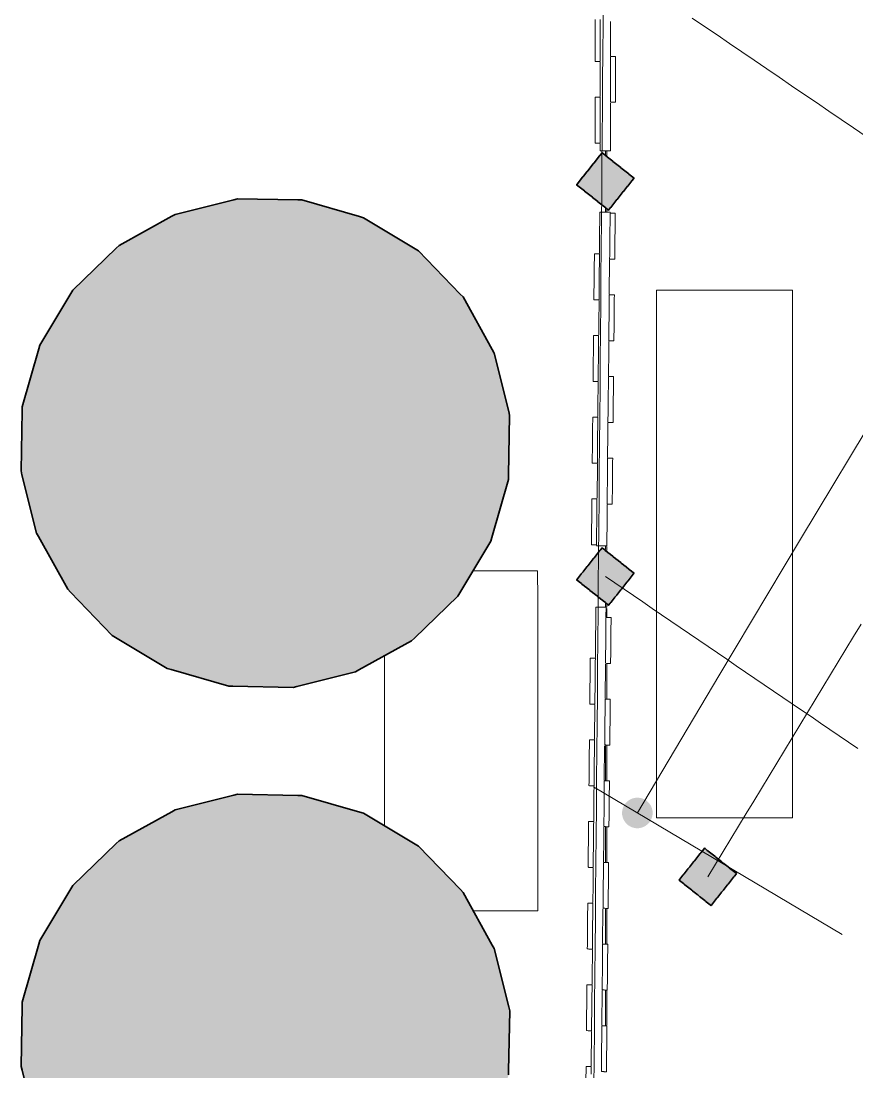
# Model space of a CAD drawing. Header units: millimetres. Extents: x -31757 to 121236, y -27283 to 63658.
# Drawn here: x 23527 to 25983, y 7806 to 10895 of the extents above; entities that cross this region are included whole.
import ezdxf

# ---------------------------------------------------------------- set-up
doc = ezdxf.new("R2010")
doc.units = ezdxf.units.MM
for name, color, linetype, lineweight in [('01_切断（構造・壁）', 7, 'Continuous', 35), ('10_見えがかり', 7, 'Continuous', 13), ('11_見えがかり（家具）', 8, 'Continuous', 9), ('30_敷地・外構', 8, 'Continuous', 9), ('50_寸法', 3, 'Continuous', 9)]:
    doc.layers.add(name, color=color, linetype=linetype, lineweight=lineweight)

msp = doc.modelspace()

# ---------------------------------------------------------------- hatches: boundary and pattern name
at = {"layer": '01_切断（構造・壁）'}
for points in [[(25167, 10407.6), (25166.6, 10407.9), (25159.2, 10413.8), (25159.5, 10414.3), (25165.4, 10421.7), (25165.7, 10422.1), (25171.6, 10429.5), (25171.9, 10429.9), (25177.8, 10437.3), (25178.2, 10437.7), (25184.1, 10445.1), (25184.4, 10445.6), (25190.3, 10453), (25190.6, 10453.4), (25196.5, 10460.8), (25196.8, 10461.2), (25202.7, 10468.6), (25203.1, 10469), (25209, 10476.5), (25209.3, 10476.9), (25215.2, 10484.3), (25215.5, 10484.7), (25221.4, 10492.1), (25221.7, 10492.5), (25227.6, 10499.9), (25228, 10500.3), (25233.9, 10507.8), (25234.3, 10507.4), (25241.7, 10501.5), (25242.1, 10501.2), (25249.5, 10495.3), (25249.9, 10495), (25257.3, 10489.1), (25257.7, 10488.8), (25265.2, 10482.9), (25265.6, 10482.5), (25273, 10476.6), (25273.4, 10476.3), (25280.8, 10470.4), (25281.2, 10470.1), (25288.6, 10464.2), (25289, 10463.9), (25296.5, 10458), (25296.9, 10457.6), (25304.3, 10451.7), (25304.7, 10451.4), (25312.1, 10445.5), (25312.5, 10445.2), (25319.9, 10439.3), (25320.4, 10439), (25327.8, 10433.1), (25327.4, 10432.6), (25321.5, 10425.2), (25321.2, 10424.8), (25315.3, 10417.4), (25315, 10417), (25309.1, 10409.6), (25308.8, 10409.2), (25302.9, 10401.8), (25302.5, 10401.3), (25296.6, 10393.9), (25296.3, 10393.5), (25290.4, 10386.1), (25290.1, 10385.7), (25284.2, 10378.3), (25283.9, 10377.9), (25278, 10370.4), (25277.6, 10370), (25271.7, 10362.6), (25271.4, 10362.2), (25265.5, 10354.8), (25265.2, 10354.4), (25259.3, 10347), (25259, 10346.6), (25253.1, 10339.1), (25252.7, 10339.5), (25245.2, 10345.4), (25244.8, 10345.7), (25237.4, 10351.6), (25237, 10351.9), (25229.6, 10357.8), (25229.2, 10358.1), (25221.8, 10364), (25221.3, 10364.4), (25213.9, 10370.3), (25213.5, 10370.6), (25206.1, 10376.5), (25205.7, 10376.8), (25198.3, 10382.7), (25197.9, 10383), (25190.5, 10388.9), (25190, 10389.3), (25182.6, 10395.2), (25182.2, 10395.5), (25174.8, 10401.4), (25174.4, 10401.7)], [(24907.2, 9366.4), (24815.9, 9214.6), (24810, 9204.8), (24682.6, 9081.7), (24674.4, 9073.8), (24519.4, 8987.9), (24509.4, 8982.3), (24337.5, 8939.5), (24326.4, 8936.7), (24149.3, 8939.8), (24137.8, 8940), (23967.6, 8988.8), (23956.6, 8992), (23804.7, 9083.2), (23794.9, 9089.1), (23671.8, 9216.5), (23663.9, 9224.8), (23578, 9379.7), (23572.4, 9389.7), (23529.6, 9561.6), (23526.8, 9572.7), (23529.9, 9749.8), (23530.1, 9761.3), (23578.9, 9931.6), (23582.1, 9942.6), (23673.3, 10094.4), (23679.2, 10104.3), (23806.7, 10227.3), (23814.9, 10235.3), (23969.8, 10321.1), (23979.8, 10326.7), (24151.7, 10369.6), (24162.8, 10372.3), (24340, 10369.2), (24351.4, 10369), (24521.7, 10320.2), (24532.7, 10317), (24684.5, 10225.8), (24694.4, 10219.9), (24817.4, 10092.5), (24825.4, 10084.2), (24911.2, 9929.3), (24916.8, 9919.3), (24959.7, 9747.4), (24962.4, 9736.3), (24959.3, 9559.2), (24959.1, 9547.7), (24910.3, 9377.5)], [(25167, 9246.6), (25165.5, 9247.8), (25159.2, 9252.8), (25160.5, 9254.4), (25165.4, 9260.7), (25166.7, 9262.2), (25171.7, 9268.5), (25172.9, 9270), (25177.9, 9276.3), (25179.1, 9277.9), (25184.1, 9284.1), (25185.4, 9285.7), (25190.3, 9292), (25191.6, 9293.5), (25196.6, 9299.8), (25197.8, 9301.3), (25202.8, 9307.6), (25204, 9309.2), (25209, 9315.4), (25210.3, 9317), (25215.2, 9323.3), (25216.5, 9324.8), (25221.5, 9331.1), (25222.7, 9332.7), (25227.7, 9338.9), (25228.9, 9340.5), (25233.9, 9346.7), (25235.5, 9345.5), (25241.7, 9340.5), (25243.3, 9339.3), (25249.6, 9334.3), (25251.1, 9333), (25257.4, 9328.1), (25259, 9326.8), (25265.2, 9321.8), (25266.8, 9320.6), (25273, 9315.6), (25274.6, 9314.4), (25280.9, 9309.4), (25282.4, 9308.1), (25288.7, 9303.2), (25290.3, 9301.9), (25296.5, 9296.9), (25298.1, 9295.7), (25304.4, 9290.7), (25305.9, 9289.5), (25312.2, 9284.5), (25313.7, 9283.2), (25320, 9278.3), (25321.6, 9277), (25327.8, 9272), (25326.6, 9270.5), (25321.6, 9264.2), (25320.4, 9262.6), (25315.4, 9256.4), (25314.1, 9254.8), (25309.2, 9248.6), (25307.9, 9247), (25302.9, 9240.7), (25301.7, 9239.2), (25296.7, 9232.9), (25295.5, 9231.3), (25290.5, 9225.1), (25289.2, 9223.5), (25284.3, 9217.3), (25283, 9215.7), (25278, 9209.4), (25276.8, 9207.9), (25271.8, 9201.6), (25270.6, 9200), (25265.6, 9193.8), (25264.3, 9192.2), (25259.4, 9185.9), (25258.1, 9184.4), (25253.1, 9178.1), (25251.6, 9179.4), (25245.3, 9184.3), (25243.7, 9185.6), (25237.5, 9190.6), (25235.9, 9191.8), (25229.7, 9196.8), (25228.1, 9198), (25221.8, 9203), (25220.3, 9204.3), (25214, 9209.2), (25212.4, 9210.5), (25206.2, 9215.5), (25204.6, 9216.7), (25198.3, 9221.7), (25196.8, 9222.9), (25190.5, 9227.9), (25189, 9229.2), (25182.7, 9234.1), (25181.1, 9235.4), (25174.9, 9240.4), (25173.3, 9241.6)], [(24907.3, 7616.4), (24816, 7464.6), (24810.1, 7454.8), (24682.7, 7331.7), (24674.5, 7323.8), (24519.5, 7237.9), (24509.5, 7232.3), (24337.6, 7189.5), (24326.5, 7186.7), (24149.4, 7189.8), (24137.9, 7190), (23967.7, 7238.8), (23956.6, 7242), (23804.8, 7333.2), (23795, 7339.1), (23671.9, 7466.5), (23664, 7474.8), (23578.1, 7629.7), (23572.5, 7639.7), (23529.7, 7811.6), (23526.9, 7822.7), (23530, 7999.8), (23530.2, 8011.3), (23579, 8181.6), (23582.2, 8192.6), (23673.4, 8344.4), (23679.3, 8354.3), (23806.8, 8477.3), (23815, 8485.3), (23969.9, 8571.1), (23979.9, 8576.7), (24151.8, 8619.6), (24162.9, 8622.3), (24340, 8619.2), (24351.5, 8619), (24521.8, 8570.2), (24532.8, 8567), (24684.6, 8475.8), (24694.5, 8469.9), (24817.5, 8342.5), (24825.5, 8334.2), (24911.3, 8179.3), (24916.9, 8169.3), (24959.8, 7997.4), (24962.5, 7986.3), (24959.4, 7809.2), (24959.2, 7797.7), (24910.4, 7627.5)], [(25468, 8363.8), (25466.4, 8365.1), (25460.1, 8370.1), (25461.4, 8371.6), (25466.4, 8377.9), (25467.6, 8379.5), (25472.6, 8385.7), (25473.8, 8387.3), (25478.8, 8393.5), (25480.1, 8395.1), (25485, 8401.4), (25486.3, 8402.9), (25491.3, 8409.2), (25492.5, 8410.8), (25497.5, 8417), (25498.7, 8418.6), (25503.7, 8424.8), (25505, 8426.4), (25509.9, 8432.7), (25511.2, 8434.2), (25516.2, 8440.5), (25517.4, 8442.1), (25522.4, 8448.3), (25523.6, 8449.9), (25528.6, 8456.1), (25529.9, 8457.7), (25534.8, 8464), (25536.4, 8462.7), (25542.7, 8457.7), (25544.2, 8456.5), (25550.5, 8451.5), (25552.1, 8450.3), (25558.3, 8445.3), (25559.9, 8444.1), (25566.1, 8439.1), (25567.7, 8437.8), (25574, 8432.8), (25575.5, 8431.6), (25581.8, 8426.6), (25583.4, 8425.4), (25589.6, 8420.4), (25591.2, 8419.2), (25597.5, 8414.2), (25599, 8412.9), (25605.3, 8407.9), (25606.8, 8406.7), (25613.1, 8401.7), (25614.7, 8400.5), (25620.9, 8395.5), (25622.5, 8394.3), (25628.8, 8389.3), (25627.5, 8387.7), (25622.5, 8381.4), (25621.3, 8379.9), (25616.3, 8373.6), (25615.1, 8372.1), (25610.1, 8365.8), (25608.8, 8364.2), (25603.9, 8358), (25602.6, 8356.4), (25597.6, 8350.1), (25596.4, 8348.6), (25591.4, 8342.3), (25590.2, 8340.7), (25585.2, 8334.5), (25583.9, 8332.9), (25579, 8326.7), (25577.7, 8325.1), (25572.7, 8318.8), (25571.5, 8317.3), (25566.5, 8311), (25565.3, 8309.4), (25560.3, 8303.2), (25559, 8301.6), (25554.1, 8295.4), (25552.5, 8296.6), (25546.2, 8301.6), (25544.7, 8302.8), (25538.4, 8307.8), (25536.8, 8309.1), (25530.6, 8314), (25529, 8315.3), (25522.7, 8320.3), (25521.2, 8321.5), (25514.9, 8326.5), (25513.4, 8327.7), (25507.1, 8332.7), (25505.5, 8334), (25499.3, 8338.9), (25497.7, 8340.2), (25491.4, 8345.2), (25489.9, 8346.4), (25483.6, 8351.4), (25482.1, 8352.6), (25475.8, 8357.6), (25474.2, 8358.9)]]:
    msp.add_hatch(color=7, dxfattribs=at).paths.add_polyline_path(points)
at = {"layer": '50_寸法'}
msp.add_hatch(color=7, dxfattribs=at).paths.add_polyline_path([(25372.8, 8539.5), (25366.6, 8533.2), (25359.4, 8528.2), (25351.3, 8524.7), (25342.6, 8522.8), (25333.8, 8522.7), (25325.1, 8524.3), (25316.9, 8527.5), (25309.5, 8532.3), (25303.2, 8538.5), (25298.2, 8545.7), (25294.7, 8553.8), (25292.8, 8562.4), (25292.7, 8571.3), (25294.3, 8579.9), (25297.5, 8588.1), (25302.3, 8595.5), (25308.5, 8601.9), (25315.7, 8606.9), (25323.8, 8610.4), (25332.4, 8612.2), (25341.3, 8612.4), (25349.9, 8610.8), (25358.1, 8607.5), (25365.6, 8602.8), (25371.9, 8596.6), (25376.9, 8589.4), (25380.4, 8581.3), (25382.3, 8572.6), (25382.4, 8563.8), (25380.8, 8555.1), (25377.5, 8546.9)])

# ---------------------------------------------------------------- linework, layer by layer
at = {"layer": '01_切断（構造・壁）'}
for points in [[(25167, 10407.6), (25166.6, 10407.9), (25159.2, 10413.8), (25159.5, 10414.3), (25165.4, 10421.7), (25165.7, 10422.1), (25171.6, 10429.5), (25171.9, 10429.9), (25177.8, 10437.3), (25178.2, 10437.7), (25184.1, 10445.1), (25184.4, 10445.6), (25190.3, 10453), (25190.6, 10453.4), (25196.5, 10460.8), (25196.8, 10461.2), (25202.7, 10468.6), (25203.1, 10469), (25209, 10476.5), (25209.3, 10476.9), (25215.2, 10484.3), (25215.5, 10484.7), (25221.4, 10492.1), (25221.7, 10492.5), (25227.6, 10499.9), (25228, 10500.3), (25233.9, 10507.8), (25234.3, 10507.4), (25241.7, 10501.5), (25242.1, 10501.2), (25249.5, 10495.3), (25249.9, 10495), (25257.3, 10489.1), (25257.7, 10488.8), (25265.2, 10482.9), (25265.6, 10482.5), (25273, 10476.6), (25273.4, 10476.3), (25280.8, 10470.4), (25281.2, 10470.1), (25288.6, 10464.2), (25289, 10463.9), (25296.5, 10458), (25296.9, 10457.6), (25304.3, 10451.7), (25304.7, 10451.4), (25312.1, 10445.5), (25312.5, 10445.2), (25319.9, 10439.3), (25320.4, 10439), (25327.8, 10433.1), (25327.4, 10432.6), (25321.5, 10425.2), (25321.2, 10424.8), (25315.3, 10417.4), (25315, 10417), (25309.1, 10409.6), (25308.8, 10409.2), (25302.9, 10401.8), (25302.5, 10401.3), (25296.6, 10393.9), (25296.3, 10393.5), (25290.4, 10386.1), (25290.1, 10385.7), (25284.2, 10378.3), (25283.9, 10377.9), (25278, 10370.4), (25277.6, 10370), (25271.7, 10362.6), (25271.4, 10362.2), (25265.5, 10354.8), (25265.2, 10354.4), (25259.3, 10347), (25259, 10346.6), (25253.1, 10339.1), (25252.7, 10339.5), (25245.2, 10345.4), (25244.8, 10345.7), (25237.4, 10351.6), (25237, 10351.9), (25229.6, 10357.8), (25229.2, 10358.1), (25221.8, 10364), (25221.3, 10364.4), (25213.9, 10370.3), (25213.5, 10370.6), (25206.1, 10376.5), (25205.7, 10376.8), (25198.3, 10382.7), (25197.9, 10383), (25190.5, 10388.9), (25190, 10389.3), (25182.6, 10395.2), (25182.2, 10395.5), (25174.8, 10401.4), (25174.4, 10401.7), (25167, 10407.6)], [(24907.2, 9366.4), (24815.9, 9214.6), (24810, 9204.8), (24682.6, 9081.7), (24674.4, 9073.8), (24519.4, 8987.9), (24509.4, 8982.3), (24337.5, 8939.5), (24326.4, 8936.7), (24149.3, 8939.8), (24137.8, 8940), (23967.6, 8988.8), (23956.6, 8992), (23804.7, 9083.2), (23794.9, 9089.1), (23671.8, 9216.5), (23663.9, 9224.8), (23578, 9379.7), (23572.4, 9389.7), (23529.6, 9561.6), (23526.8, 9572.7), (23529.9, 9749.8), (23530.1, 9761.3), (23578.9, 9931.6), (23582.1, 9942.6), (23673.3, 10094.4), (23679.2, 10104.3), (23806.7, 10227.3), (23814.9, 10235.3), (23969.8, 10321.1), (23979.8, 10326.7), (24151.7, 10369.6), (24162.8, 10372.3), (24340, 10369.2), (24351.4, 10369), (24521.7, 10320.2), (24532.7, 10317), (24684.5, 10225.8), (24694.4, 10219.9), (24817.4, 10092.5), (24825.4, 10084.2), (24911.2, 9929.3), (24916.8, 9919.3), (24959.7, 9747.4), (24962.4, 9736.3), (24959.3, 9559.2), (24959.1, 9547.7), (24910.3, 9377.5), (24907.2, 9366.4)], [(25167, 9246.6), (25165.5, 9247.8), (25159.2, 9252.8), (25160.5, 9254.4), (25165.4, 9260.7), (25166.7, 9262.2), (25171.7, 9268.5), (25172.9, 9270), (25177.9, 9276.3), (25179.1, 9277.9), (25184.1, 9284.1), (25185.4, 9285.7), (25190.3, 9292), (25191.6, 9293.5), (25196.6, 9299.8), (25197.8, 9301.3), (25202.8, 9307.6), (25204, 9309.2), (25209, 9315.4), (25210.3, 9317), (25215.2, 9323.3), (25216.5, 9324.8), (25221.5, 9331.1), (25222.7, 9332.7), (25227.7, 9338.9), (25228.9, 9340.5), (25233.9, 9346.7), (25235.5, 9345.5), (25241.7, 9340.5), (25243.3, 9339.3), (25249.6, 9334.3), (25251.1, 9333), (25257.4, 9328.1), (25259, 9326.8), (25265.2, 9321.8), (25266.8, 9320.6), (25273, 9315.6), (25274.6, 9314.4), (25280.9, 9309.4), (25282.4, 9308.1), (25288.7, 9303.2), (25290.3, 9301.9), (25296.5, 9296.9), (25298.1, 9295.7), (25304.4, 9290.7), (25305.9, 9289.5), (25312.2, 9284.5), (25313.7, 9283.2), (25320, 9278.3), (25321.6, 9277), (25327.8, 9272), (25326.6, 9270.5), (25321.6, 9264.2), (25320.4, 9262.6), (25315.4, 9256.4), (25314.1, 9254.8), (25309.2, 9248.6), (25307.9, 9247), (25302.9, 9240.7), (25301.7, 9239.2), (25296.7, 9232.9), (25295.5, 9231.3), (25290.5, 9225.1), (25289.2, 9223.5), (25284.3, 9217.3), (25283, 9215.7), (25278, 9209.4), (25276.8, 9207.9), (25271.8, 9201.6), (25270.6, 9200), (25265.6, 9193.8), (25264.3, 9192.2), (25259.4, 9185.9), (25258.1, 9184.4), (25253.1, 9178.1), (25251.6, 9179.4), (25245.3, 9184.3), (25243.7, 9185.6), (25237.5, 9190.6), (25235.9, 9191.8), (25229.7, 9196.8), (25228.1, 9198), (25221.8, 9203), (25220.3, 9204.3), (25214, 9209.2), (25212.4, 9210.5), (25206.2, 9215.5), (25204.6, 9216.7), (25198.3, 9221.7), (25196.8, 9222.9), (25190.5, 9227.9), (25189, 9229.2), (25182.7, 9234.1), (25181.1, 9235.4), (25174.9, 9240.4), (25173.3, 9241.6), (25167, 9246.6)], [(23572.5, 7639.7), (23529.7, 7811.6), (23526.9, 7822.7), (23530, 7999.8), (23530.2, 8011.3), (23579, 8181.6), (23582.2, 8192.6), (23673.4, 8344.4), (23679.3, 8354.3), (23806.8, 8477.3), (23815, 8485.3), (23969.9, 8571.1), (23979.9, 8576.7), (24151.8, 8619.6), (24162.9, 8622.3), (24340, 8619.2), (24351.5, 8619), (24521.8, 8570.2), (24532.8, 8567), (24684.6, 8475.8), (24694.5, 8469.9), (24817.5, 8342.5), (24825.5, 8334.2), (24911.3, 8179.3), (24916.9, 8169.3), (24959.8, 7997.4), (24962.5, 7986.3), (24959.4, 7809.2), (24959.2, 7797.7)], [(25468, 8363.8), (25466.4, 8365.1), (25460.1, 8370.1), (25461.4, 8371.6), (25466.4, 8377.9), (25467.6, 8379.5), (25472.6, 8385.7), (25473.8, 8387.3), (25478.8, 8393.5), (25480.1, 8395.1), (25485, 8401.4), (25486.3, 8402.9), (25491.3, 8409.2), (25492.5, 8410.8), (25497.5, 8417), (25498.7, 8418.6), (25503.7, 8424.8), (25505, 8426.4), (25509.9, 8432.7), (25511.2, 8434.2), (25516.2, 8440.5), (25517.4, 8442.1), (25522.4, 8448.3), (25523.6, 8449.9), (25528.6, 8456.1), (25529.9, 8457.7), (25534.8, 8464), (25536.4, 8462.7), (25542.7, 8457.7), (25544.2, 8456.5), (25550.5, 8451.5), (25552.1, 8450.3), (25558.3, 8445.3), (25559.9, 8444.1), (25566.1, 8439.1), (25567.7, 8437.8), (25574, 8432.8), (25575.5, 8431.6), (25581.8, 8426.6), (25583.4, 8425.4), (25589.6, 8420.4), (25591.2, 8419.2), (25597.5, 8414.2), (25599, 8412.9), (25605.3, 8407.9), (25606.8, 8406.7), (25613.1, 8401.7), (25614.7, 8400.5), (25620.9, 8395.5), (25622.5, 8394.3), (25628.8, 8389.3), (25627.5, 8387.7), (25622.5, 8381.4), (25621.3, 8379.9), (25616.3, 8373.6), (25615.1, 8372.1), (25610.1, 8365.8), (25608.8, 8364.2), (25603.9, 8358), (25602.6, 8356.4), (25597.6, 8350.1), (25596.4, 8348.6), (25591.4, 8342.3), (25590.2, 8340.7), (25585.2, 8334.5), (25583.9, 8332.9), (25579, 8326.7), (25577.7, 8325.1), (25572.7, 8318.8), (25571.5, 8317.3), (25566.5, 8311), (25565.3, 8309.4), (25560.3, 8303.2), (25559, 8301.6), (25554.1, 8295.4), (25552.5, 8296.6), (25546.2, 8301.6), (25544.7, 8302.8), (25538.4, 8307.8), (25536.8, 8309.1), (25530.6, 8314), (25529, 8315.3), (25522.7, 8320.3), (25521.2, 8321.5), (25514.9, 8326.5), (25513.4, 8327.7), (25507.1, 8332.7), (25505.5, 8334), (25499.3, 8338.9), (25497.7, 8340.2), (25491.4, 8345.2), (25489.9, 8346.4), (25483.6, 8351.4), (25482.1, 8352.6), (25475.8, 8357.6), (25474.2, 8358.9), (25468, 8363.8)]]:
    msp.add_lwpolyline(points, dxfattribs=at)
at = {"layer": '10_見えがかり'}
for points in [[(25213.4, 10854.7), (25213.4, 10865.9), (25213.4, 10877.2), (25213.4, 10888.4), (25213.4, 10899.7)], [(25228.4, 10899.7), (25228.4, 10888.4), (25228.4, 10877.2), (25228.4, 10865.9), (25228.4, 10854.7), (25228.4, 10843.5), (25228.4, 10832.2), (25228.4, 10820.9), (25228.4, 10809.7), (25228.4, 10798.4), (25228.4, 10787.2), (25228.4, 10775.9), (25227.2, 10775.9), (25225.9, 10775.9), (25224.7, 10775.9), (25223.4, 10775.9), (25222.2, 10775.9), (25220.9, 10775.9), (25218.4, 10775.9), (25217.2, 10775.9), (25215.9, 10775.9), (25214.7, 10775.9), (25213.4, 10775.9), (25213.4, 10798.4), (25213.4, 10809.7), (25213.4, 10820.9), (25213.4, 10832.2), (25213.4, 10854.7)], [(25258.4, 10894), (25258.4, 10853.5), (25258.4, 10793)], [(25260.9, 10791), (25262.2, 10791), (25263.4, 10791), (25264.7, 10791), (25267.2, 10791), (25268.4, 10791), (25269.7, 10791), (25270.9, 10791), (25272.2, 10791), (25273.4, 10791), (25273.4, 10779.7), (25273.4, 10768.5), (25273.4, 10757.2), (25273.4, 10746), (25273.4, 10734.7), (25273.4, 10723.5), (25273.4, 10712.2), (25273.4, 10701), (25273.4, 10689.7), (25273.4, 10678.5), (25273.4, 10667.2), (25273.4, 10656), (25272.2, 10656), (25269.7, 10656), (25268.4, 10656), (25265.9, 10656), (25264.7, 10656), (25263.4, 10656), (25262.2, 10656), (25260.9, 10656), (25259.7, 10656), (25258.4, 10656), (25258.4, 10689.7), (25258.4, 10701), (25258.4, 10734.7), (25258.4, 10746), (25258.4, 10757.2), (25258.4, 10791), (25260.9, 10791)], [(25228.4, 10673), (25228.4, 10768.6), (25228.4, 10774)], [(25215.9, 10670.9), (25217.2, 10670.9), (25218.4, 10670.9), (25220.9, 10670.9), (25222.2, 10670.9), (25223.4, 10670.9), (25224.7, 10670.9), (25225.9, 10670.9), (25227.2, 10670.9), (25228.4, 10670.9), (25228.4, 10659.7), (25228.4, 10637.2), (25228.4, 10625.9), (25228.4, 10614.7), (25228.4, 10603.5), (25228.4, 10581), (25228.4, 10569.7), (25228.5, 10547.2), (25228.5, 10535.9), (25227.2, 10535.9), (25226, 10535.9), (25224.7, 10535.9), (25223.5, 10535.9), (25222.2, 10535.9), (25221, 10535.9), (25219.7, 10535.9), (25218.5, 10535.9), (25217.2, 10535.9), (25216, 10535.9), (25214.7, 10535.9), (25213.5, 10535.9), (25213.4, 10558.4), (25213.4, 10569.7), (25213.4, 10614.7), (25213.4, 10625.9), (25213.4, 10648.4), (25213.4, 10659.7), (25213.4, 10670.9), (25215.9, 10670.9)], [(25258.4, 10654), (25258.4, 10598.6), (25258.5, 10513.7), (25251, 10513.7), (25248.5, 10513.7), (25246, 10513.7), (25243.5, 10513.7), (25241, 10513.7), (25238.5, 10513.7), (25236, 10513.7), (25228.5, 10513.7), (25228.5, 10534)], [(25243.5, 10511.7), (25243.5, 10502.7)], [(25247.6, 10499.4), (25247.6, 10511.7)], [(25226.3, 10212.6), (25226.7, 10251.7), (25227.5, 10333.4), (25232.5, 10333.4)], [(25232.5, 10333.4), (25235, 10333.3), (25237.5, 10333.3), (25240, 10333.3), (25250, 10333.2), (25252.5, 10333.2), (25257.5, 10333.1), (25257.5, 10332.3)], [(25243.5, 10344.2), (25243.5, 10335.2)], [(25247.6, 10335.2), (25247.6, 10340.9)], [(25256.8, 10262.8), (25256.9, 10274.1), (25257, 10285.3), (25257.2, 10296.6), (25257.3, 10307.8), (25257.4, 10319.1), (25257.5, 10330.3), (25258.8, 10330.3), (25260, 10330.3), (25262.5, 10330.3), (25263.8, 10330.3), (25266.3, 10330.2), (25267.5, 10330.2), (25270, 10330.2), (25271.3, 10330.2), (25272.5, 10330.2), (25272.4, 10318.9), (25272.3, 10307.7), (25272.2, 10296.4), (25272, 10285.2), (25271.9, 10273.9), (25271.8, 10262.7), (25271.7, 10251.4), (25271.6, 10240.2), (25271.5, 10228.9), (25271.4, 10217.7), (25271.2, 10206.4), (25271.1, 10195.2), (25269.9, 10195.2), (25268.6, 10195.2), (25266.1, 10195.2), (25264.9, 10195.2), (25263.6, 10195.3), (25262.4, 10195.3), (25261.1, 10195.3), (25258.6, 10195.3), (25257.4, 10195.3), (25256.1, 10195.3), (25256.2, 10206.6), (25256.4, 10217.8), (25256.5, 10229.1), (25256.6, 10240.3), (25256.7, 10251.6), (25256.8, 10262.8)], [(25210.6, 10143.3), (25210.7, 10154.5), (25210.8, 10165.8), (25210.9, 10177), (25211.2, 10199.5), (25211.3, 10210.8), (25212.5, 10210.8), (25213.8, 10210.8), (25216.3, 10210.7), (25217.5, 10210.7), (25220, 10210.7), (25221.3, 10210.7), (25223.8, 10210.7), (25225, 10210.6), (25226.3, 10210.6), (25226.2, 10199.4), (25226.1, 10188.1), (25225.9, 10176.9), (25225.8, 10165.6), (25225.6, 10143.1), (25225.5, 10131.9), (25225.4, 10120.6), (25225.3, 10109.4), (25225.1, 10098.1), (25225, 10086.9), (25224.9, 10075.6), (25223.7, 10075.7), (25222.4, 10075.7), (25218.7, 10075.7), (25217.4, 10075.7), (25216.2, 10075.7), (25214.9, 10075.7), (25212.4, 10075.8), (25211.2, 10075.8), (25209.9, 10075.8), (25210, 10087), (25210.1, 10098.3), (25210.4, 10120.8), (25210.5, 10132), (25210.6, 10143.3)], [(25256.1, 10193.3), (25255.1, 10092.3)], [(25223.9, 9972.6), (25224.2, 10006.6), (25224.9, 10073.6)], [(25254.4, 10022.8), (25254.5, 10034.1), (25254.6, 10045.3), (25254.9, 10079.1), (25255.1, 10090.3), (25256.3, 10090.3), (25257.6, 10090.3), (25258.8, 10090.3), (25260.1, 10090.3), (25261.3, 10090.3), (25263.8, 10090.2), (25265.1, 10090.2), (25267.6, 10090.2), (25268.8, 10090.2), (25270.1, 10090.2), (25269.9, 10078.9), (25269.8, 10067.7), (25269.7, 10056.4), (25269.6, 10045.2), (25269.5, 10033.9), (25269.4, 10022.7), (25269.3, 10011.4), (25269.1, 10000.2), (25269, 9988.9), (25268.8, 9966.4), (25268.7, 9955.2), (25267.4, 9955.2), (25266.2, 9955.2), (25263.7, 9955.2), (25262.4, 9955.3), (25259.9, 9955.3), (25258.7, 9955.3), (25256.2, 9955.3), (25254.9, 9955.3), (25253.7, 9955.3), (25253.8, 9966.6), (25253.9, 9977.8), (25254, 9989.1), (25254.1, 10000.3), (25254.4, 10022.8)], [(25208.1, 9903.3), (25208.3, 9914.6), (25208.4, 9925.8), (25208.5, 9937.1), (25208.6, 9948.3), (25208.7, 9959.6), (25208.8, 9970.8), (25210.1, 9970.8), (25211.3, 9970.8), (25212.6, 9970.8), (25213.8, 9970.8), (25215.1, 9970.7), (25216.3, 9970.7), (25217.6, 9970.7), (25218.8, 9970.7), (25220.1, 9970.7), (25221.3, 9970.7), (25222.6, 9970.7), (25223.8, 9970.6), (25223.7, 9959.4), (25223.5, 9936.9), (25223.4, 9925.7), (25223.1, 9903.2), (25223, 9891.9), (25222.9, 9880.7), (25222.8, 9869.4), (25222.7, 9858.2), (25222.6, 9846.9), (25222.5, 9835.7), (25221.2, 9835.7), (25220, 9835.7), (25218.7, 9835.7), (25217.5, 9835.7), (25216.2, 9835.7), (25215, 9835.7), (25213.7, 9835.7), (25212.5, 9835.8), (25211.2, 9835.8), (25210, 9835.8), (25208.7, 9835.8), (25207.5, 9835.8), (25207.6, 9847.1), (25207.7, 9858.3), (25207.8, 9869.6), (25207.9, 9880.8), (25208, 9892.1), (25208.1, 9903.3)], [(25253.7, 9953.3), (25253.4, 9924.6), (25252.6, 9852.3)], [(25221.4, 9732.7), (25221.7, 9761.4), (25222.4, 9833.7)], [(25251.9, 9782.9), (25252, 9794.1), (25252.2, 9805.4), (25252.3, 9816.6), (25252.4, 9827.8), (25252.5, 9839.1), (25252.6, 9850.3), (25253.9, 9850.3), (25255.1, 9850.3), (25256.4, 9850.3), (25257.6, 9850.3), (25258.9, 9850.3), (25260.1, 9850.3), (25261.4, 9850.3), (25262.6, 9850.2), (25263.9, 9850.2), (25265.1, 9850.2), (25266.4, 9850.2), (25267.6, 9850.2), (25267.5, 9838.9), (25267.3, 9816.4), (25267.2, 9805.2), (25266.9, 9782.7), (25266.8, 9771.4), (25266.7, 9760.2), (25266.6, 9749), (25266.5, 9737.7), (25266.3, 9726.5), (25266.2, 9715.2), (25265, 9715.2), (25263.7, 9715.2), (25261.2, 9715.3), (25260, 9715.3), (25258.7, 9715.3), (25257.5, 9715.3), (25256.2, 9715.3), (25255, 9715.3), (25253.7, 9715.3), (25252.5, 9715.3), (25251.2, 9715.4), (25251.3, 9726.6), (25251.5, 9737.9), (25251.6, 9749.1), (25251.7, 9760.4), (25251.8, 9771.6), (25251.9, 9782.9)], [(25208.9, 9730.8), (25210.1, 9730.8), (25211.4, 9730.8), (25212.6, 9730.7), (25213.9, 9730.7), (25215.1, 9730.7), (25218.9, 9730.7), (25220.1, 9730.7), (25221.4, 9730.7), (25221.3, 9719.4), (25221.2, 9708.2), (25221, 9696.9), (25220.9, 9685.7), (25220.8, 9674.4), (25220.7, 9663.2), (25220.5, 9640.7), (25220.4, 9629.4), (25220.2, 9618.2), (25220.1, 9606.9), (25220, 9595.7), (25217.5, 9595.7), (25216.3, 9595.7), (25213.8, 9595.7), (25212.5, 9595.7), (25208.8, 9595.8), (25207.5, 9595.8), (25206.3, 9595.8), (25205, 9595.8), (25205.1, 9607.1), (25205.2, 9618.3), (25205.4, 9629.6), (25205.5, 9640.8), (25205.6, 9652.1), (25205.7, 9663.3), (25205.8, 9674.6), (25205.9, 9685.8), (25206.2, 9708.3), (25206.3, 9719.6), (25206.4, 9730.8), (25208.9, 9730.8)], [(25251.2, 9713.4), (25250.9, 9679.4), (25250.2, 9612.4)], [(25249.5, 9542.9), (25249.6, 9554.1), (25249.7, 9565.4), (25249.9, 9587.9), (25250, 9599.1), (25250.2, 9610.4), (25251.4, 9610.3), (25252.7, 9610.3), (25255.2, 9610.3), (25257.7, 9610.3), (25258.9, 9610.3), (25261.4, 9610.2), (25262.7, 9610.2), (25265.2, 9610.2), (25265, 9599), (25264.8, 9576.5), (25264.6, 9554), (25264.5, 9542.7), (25264.4, 9531.5), (25264.1, 9509), (25264, 9497.7), (25263.9, 9486.5), (25263.8, 9475.2), (25262.5, 9475.2), (25261.3, 9475.2), (25260, 9475.3), (25258.8, 9475.3), (25257.5, 9475.3), (25253.8, 9475.3), (25251.3, 9475.3), (25250, 9475.4), (25248.8, 9475.4), (25248.9, 9486.6), (25249, 9497.9), (25249.1, 9509.1), (25249.2, 9520.4), (25249.4, 9531.6), (25249.5, 9542.9)], [(25219, 9492.7), (25220, 9593.7)], [(25203.4, 9434.6), (25203.5, 9445.8), (25203.6, 9457.1), (25203.8, 9479.6), (25203.9, 9490.8), (25205.2, 9490.8), (25206.4, 9490.8), (25207.7, 9490.8), (25208.9, 9490.8), (25210.2, 9490.8), (25212.7, 9490.7), (25213.9, 9490.7), (25215.2, 9490.7), (25216.4, 9490.7), (25217.7, 9490.7), (25218.9, 9490.7), (25218.8, 9479.4), (25218.7, 9468.2), (25218.6, 9456.9), (25218.5, 9445.7), (25218.4, 9434.4), (25218.2, 9423.2), (25218.1, 9411.9), (25218, 9400.7), (25217.9, 9389.4), (25217.8, 9378.2), (25217.7, 9366.9), (25217.6, 9355.7), (25216.3, 9355.7), (25215.1, 9355.7), (25212.6, 9355.7), (25211.3, 9355.7), (25210.1, 9355.8), (25208.8, 9355.8), (25207.6, 9355.8), (25205.1, 9355.8), (25203.8, 9355.8), (25202.6, 9355.8), (25202.7, 9367.1), (25202.9, 9389.6), (25203, 9400.8), (25203.4, 9434.6)], [(25248.8, 9473.4), (25248.4, 9434.3), (25247.5, 9352.6), (25245, 9352.6), (25242.5, 9352.6), (25240, 9352.7), (25237.5, 9352.7), (25235, 9352.7), (25230, 9352.8), (25227.5, 9352.8), (25225, 9352.8), (25222.5, 9352.8), (25220, 9352.9), (25217.5, 9352.9), (25217.5, 9353.7)], [(25243.5, 9350.6), (25243.5, 9341.7)], [(25247.6, 9338.4), (25247.6, 9350.6)], [(25243.5, 9183.2), (25243.5, 9174.2)], [(25247.7, 9172.6), (25247.7, 9179.9)], [(25214.2, 9024.6), (25214.3, 9036.3), (25215.7, 9172.5), (25220.7, 9172.5), (25223.2, 9172.4), (25225.7, 9172.4), (25228.2, 9172.4), (25230.7, 9172.4), (25238.2, 9172.3), (25240.7, 9172.3), (25243.2, 9172.2), (25245.7, 9172.2), (25245.4, 9144.3)], [(25247.7, 9144.2), (25247.7, 9168.5)], [(25244.7, 9074.8), (25244.8, 9086), (25244.9, 9097.3), (25245.3, 9131), (25245.4, 9142.3), (25246.6, 9142.3), (25247.9, 9142.2), (25249.1, 9142.2), (25250.4, 9142.2), (25251.6, 9142.2), (25252.9, 9142.2), (25254.1, 9142.2), (25255.4, 9142.2), (25256.6, 9142.2), (25257.9, 9142.1), (25259.1, 9142.1), (25260.4, 9142.1), (25260.3, 9130.9), (25260, 9108.4), (25259.9, 9097.1), (25259.8, 9085.9), (25259.7, 9074.6), (25259.6, 9063.4), (25259.4, 9040.9), (25259.2, 9029.6), (25259.1, 9018.4), (25259, 9007.1), (25257.8, 9007.1), (25256.5, 9007.1), (25255.3, 9007.2), (25254, 9007.2), (25252.8, 9007.2), (25251.5, 9007.2), (25249, 9007.2), (25247.8, 9007.2), (25246.5, 9007.2), (25245.3, 9007.3), (25244, 9007.3), (25244.1, 9018.5), (25244.4, 9041), (25244.5, 9052.3), (25244.6, 9063.5), (25244.7, 9074.8)], [(25201.7, 9022.7), (25202.9, 9022.7), (25204.2, 9022.7), (25205.4, 9022.7), (25206.7, 9022.7), (25207.9, 9022.6), (25209.2, 9022.6), (25210.4, 9022.6), (25211.7, 9022.6), (25212.9, 9022.6), (25214.2, 9022.6), (25214, 9011.3), (25213.9, 9000.1), (25213.8, 8988.8), (25213.7, 8977.6), (25213.5, 8955.1), (25213.2, 8932.6), (25213, 8910.1), (25212.9, 8898.8), (25212.8, 8887.6), (25211.5, 8887.6), (25210.3, 8887.6), (25206.5, 8887.6), (25205.3, 8887.7), (25204, 8887.7), (25200.3, 8887.7), (25199, 8887.7), (25197.8, 8887.7), (25197.9, 8899), (25198, 8910.2), (25198.1, 8921.5), (25198.2, 8932.7), (25198.4, 8944), (25198.5, 8955.2), (25198.7, 8977.7), (25198.8, 8989), (25198.9, 9000.2), (25199, 9011.5), (25199.2, 9022.7), (25201.7, 9022.7)], [(25244, 9005.3), (25243, 8904.3)], [(25247.7, 8904.2), (25247.7, 9005.2)], [(25242.4, 8846), (25242.5, 8857.3), (25242.6, 8868.5), (25242.7, 8879.8), (25242.8, 8891), (25242.9, 8902.3), (25244.2, 8902.3), (25245.4, 8902.3), (25247.9, 8902.2), (25249.2, 8902.2), (25251.7, 8902.2), (25252.9, 8902.2), (25255.4, 8902.2), (25256.7, 8902.1), (25257.9, 8902.1), (25257.8, 8890.9), (25257.7, 8879.6), (25257.6, 8868.4), (25257.5, 8857.1), (25257.2, 8834.6), (25257, 8812.1), (25256.9, 8800.9), (25256.7, 8778.4), (25256.6, 8767.1), (25255.3, 8767.1), (25254.1, 8767.2), (25252.8, 8767.2), (25251.6, 8767.2), (25250.3, 8767.2), (25249.1, 8767.2), (25246.6, 8767.2), (25245.3, 8767.2), (25244.1, 8767.3), (25242.8, 8767.3), (25241.6, 8767.3), (25241.7, 8778.5), (25241.8, 8789.8), (25242, 8812.3), (25242.1, 8823.5), (25242.4, 8846)], [(25211.7, 8784.6), (25212.8, 8885.6)], [(25196.1, 8726.5), (25196.3, 8737.7), (25196.6, 8771.5), (25196.7, 8782.7), (25198, 8782.7), (25199.2, 8782.7), (25200.5, 8782.7), (25201.7, 8782.7), (25203, 8782.7), (25205.5, 8782.7), (25206.7, 8782.6), (25208, 8782.6), (25209.2, 8782.6), (25210.5, 8782.6), (25211.7, 8782.6), (25211.6, 8771.3), (25211.5, 8760.1), (25211.4, 8748.8), (25211.3, 8737.6), (25211.1, 8726.3), (25211, 8715.1), (25210.8, 8692.6), (25210.7, 8681.3), (25210.6, 8670.1), (25210.4, 8658.8), (25210.3, 8647.6), (25209.1, 8647.6), (25207.8, 8647.6), (25206.6, 8647.6), (25205.3, 8647.6), (25204.1, 8647.7), (25202.8, 8647.7), (25201.6, 8647.7), (25200.3, 8647.7), (25199.1, 8647.7), (25197.8, 8647.7), (25196.6, 8647.7), (25195.3, 8647.8), (25195.5, 8659), (25195.7, 8681.5), (25195.8, 8692.7), (25196.1, 8726.5)], [(25241.5, 8765.3), (25241.5, 8763.5), (25240.5, 8664.3)], [(25243.6, 8765.3), (25243.6, 8664.3)], [(25247.7, 8664.2), (25247.7, 8765.2)], [(25239.8, 8594.8), (25240, 8617.3), (25240.1, 8628.5), (25240.4, 8651), (25240.5, 8662.3), (25241.7, 8662.3), (25243, 8662.3), (25244.2, 8662.3), (25245.5, 8662.2), (25246.7, 8662.2), (25249.2, 8662.2), (25250.5, 8662.2), (25251.7, 8662.2), (25253, 8662.2), (25254.2, 8662.2), (25255.5, 8662.1), (25255.4, 8650.9), (25255.3, 8639.6), (25255.1, 8628.4), (25255, 8617.1), (25254.9, 8605.9), (25254.8, 8594.6), (25254.7, 8583.4), (25254.6, 8572.1), (25254.5, 8560.9), (25254.3, 8549.6), (25254.2, 8538.4), (25254.1, 8527.1), (25252.9, 8527.2), (25251.6, 8527.2), (25249.1, 8527.2), (25247.9, 8527.2), (25246.6, 8527.2), (25245.4, 8527.2), (25244.1, 8527.2), (25242.9, 8527.3), (25241.6, 8527.3), (25240.4, 8527.3), (25239.1, 8527.3), (25239.2, 8538.5), (25239.6, 8572.3), (25239.7, 8583.5), (25239.8, 8594.8)], [(25209.3, 8544.6), (25210.1, 8627.6), (25210.3, 8645.6)], [(25196.8, 8542.7), (25199.3, 8542.7), (25200.5, 8542.7), (25203, 8542.7), (25204.3, 8542.7), (25206.8, 8542.6), (25208, 8542.6), (25209.3, 8542.6), (25209.1, 8531.4), (25209, 8520.1), (25208.9, 8508.9), (25208.7, 8486.4), (25208.5, 8463.9), (25208.2, 8441.4), (25208.1, 8430.1), (25208, 8418.9), (25207.9, 8407.6), (25206.6, 8407.6), (25205.4, 8407.6), (25204.1, 8407.6), (25202.9, 8407.7), (25200.4, 8407.7), (25197.9, 8407.7), (25196.6, 8407.7), (25195.4, 8407.7), (25194.1, 8407.8), (25192.9, 8407.8), (25193, 8419), (25193.1, 8430.3), (25193.2, 8441.5), (25193.3, 8452.8), (25193.5, 8464), (25193.6, 8475.3), (25193.8, 8497.8), (25193.9, 8509), (25194, 8520.3), (25194.1, 8531.5), (25194.3, 8542.8), (25196.8, 8542.7)], [(25239.1, 8525.3), (25238.7, 8491), (25238.1, 8424.3)], [(25243.6, 8525.3), (25243.6, 8424.2)], [(25247.7, 8424.2), (25247.7, 8525.2)], [(25206.8, 8304.6), (25207.4, 8355.1), (25207.9, 8405.6)], [(25240.5, 8422.3), (25241.8, 8422.3), (25244.3, 8422.2), (25245.5, 8422.2), (25246.8, 8422.2), (25248, 8422.2), (25250.5, 8422.2), (25251.8, 8422.2), (25253, 8422.2), (25252.9, 8410.9), (25252.8, 8399.7), (25252.7, 8388.4), (25252.6, 8377.2), (25252.3, 8354.7), (25252.1, 8332.2), (25252, 8320.9), (25251.9, 8309.7), (25251.8, 8298.4), (25251.7, 8287.2), (25250.4, 8287.2), (25249.2, 8287.2), (25247.9, 8287.2), (25246.7, 8287.2), (25244.2, 8287.2), (25241.7, 8287.3), (25240.4, 8287.3), (25237.9, 8287.3), (25236.7, 8287.3), (25236.8, 8298.6), (25236.9, 8309.8), (25237.1, 8332.3), (25237.2, 8343.6), (25237.5, 8366.1), (25237.6, 8377.3), (25237.9, 8411.1), (25238, 8422.3), (25240.5, 8422.3)], [(25191.1, 8235.3), (25191.4, 8257.8), (25191.5, 8269), (25191.7, 8291.5), (25191.8, 8302.8), (25193.1, 8302.8), (25194.3, 8302.7), (25195.6, 8302.7), (25198.1, 8302.7), (25199.3, 8302.7), (25200.6, 8302.7), (25203.1, 8302.7), (25204.3, 8302.6), (25205.6, 8302.6), (25206.8, 8302.6), (25206.7, 8291.4), (25206.6, 8280.1), (25206.5, 8268.9), (25206.4, 8257.6), (25206.2, 8246.4), (25206.1, 8235.1), (25206, 8223.9), (25205.9, 8212.6), (25205.8, 8201.4), (25205.7, 8190.1), (25205.6, 8178.9), (25205.4, 8167.6), (25204.2, 8167.6), (25202.9, 8167.6), (25200.4, 8167.7), (25199.2, 8167.7), (25196.7, 8167.7), (25195.4, 8167.7), (25192.9, 8167.8), (25191.7, 8167.8), (25190.4, 8167.8), (25190.6, 8179), (25190.7, 8190.3), (25190.8, 8201.5), (25190.9, 8212.8), (25191.1, 8235.3)], [(25236.6, 8285.3), (25235.6, 8184.3)], [(25243.6, 8285.2), (25243.6, 8184.2)], [(25247.7, 8184.2), (25247.7, 8285.2)], [(25204.4, 8064.6), (25204.6, 8082.6), (25205.4, 8165.6)], [(25234.9, 8114.8), (25235, 8126.1), (25235.1, 8137.3), (25235.4, 8159.8), (25235.5, 8171.1), (25235.6, 8182.3), (25236.8, 8182.3), (25238.1, 8182.3), (25239.3, 8182.3), (25241.8, 8182.3), (25243.1, 8182.2), (25244.3, 8182.2), (25246.8, 8182.2), (25248.1, 8182.2), (25249.3, 8182.2), (25250.6, 8182.2), (25250.5, 8170.9), (25250.4, 8159.7), (25250.2, 8148.4), (25250.1, 8137.2), (25249.9, 8114.7), (25249.8, 8103.4), (25249.7, 8092.2), (25249.6, 8080.9), (25249.4, 8069.7), (25249.3, 8058.4), (25249.2, 8047.2), (25248, 8047.2), (25246.7, 8047.2), (25245.5, 8047.2), (25244.2, 8047.2), (25243, 8047.2), (25241.7, 8047.2), (25240.5, 8047.3), (25239.2, 8047.3), (25238, 8047.3), (25236.7, 8047.3), (25235.5, 8047.3), (25234.2, 8047.3), (25234.3, 8058.6), (25234.4, 8069.8), (25234.8, 8103.6), (25234.9, 8114.8)], [(25188.7, 7995.3), (25188.8, 8006.5), (25188.9, 8017.8), (25189, 8029), (25189.1, 8040.3), (25189.3, 8051.5), (25189.4, 8062.8), (25190.6, 8062.8), (25191.9, 8062.8), (25194.4, 8062.7), (25195.6, 8062.7), (25198.1, 8062.7), (25199.4, 8062.7), (25200.6, 8062.7), (25201.9, 8062.7), (25203.1, 8062.6), (25204.4, 8062.6), (25204.3, 8051.4), (25204, 8028.9), (25203.9, 8017.6), (25203.8, 8006.4), (25203.7, 7995.1), (25203.6, 7983.9), (25203.4, 7972.6), (25203.3, 7961.4), (25203.2, 7950.1), (25203.1, 7938.9), (25203, 7927.6), (25201.7, 7927.6), (25200.5, 7927.7), (25199.2, 7927.7), (25198, 7927.7), (25196.7, 7927.7), (25195.5, 7927.7), (25194.2, 7927.7), (25193, 7927.7), (25190.5, 7927.8), (25189.2, 7927.8), (25188, 7927.8), (25188.1, 7939), (25188.2, 7950.3), (25188.3, 7961.5), (25188.4, 7972.8), (25188.6, 7984), (25188.7, 7995.3)], [(25234.2, 8045.3), (25233.2, 7946.1), (25233.2, 7944.3)], [(25243.6, 8045.2), (25243.6, 7944.2)], [(25247.7, 7944.2), (25247.7, 8045.2)], [(25232.5, 7874.8), (25232.6, 7886.1), (25232.7, 7897.3), (25232.9, 7919.8), (25233, 7931.1), (25233.1, 7942.3), (25234.4, 7942.3), (25235.6, 7942.3), (25238.1, 7942.3), (25239.4, 7942.3), (25240.6, 7942.3), (25241.9, 7942.2), (25243.1, 7942.2), (25244.4, 7942.2), (25245.6, 7942.2), (25246.9, 7942.2), (25248.1, 7942.2), (25248, 7930.9), (25247.9, 7919.7), (25247.8, 7908.4), (25247.7, 7897.2), (25247.6, 7885.9), (25247.4, 7874.7), (25247.3, 7863.4), (25247.2, 7852.2), (25247.1, 7840.9), (25247, 7829.7), (25246.9, 7818.4), (25246.8, 7807.2), (25245.5, 7807.2), (25244.3, 7807.2), (25243, 7807.2), (25241.8, 7807.2), (25240.5, 7807.2), (25239.3, 7807.3), (25238, 7807.3), (25236.8, 7807.3), (25234.3, 7807.3), (25233, 7807.3), (25231.8, 7807.3), (25231.9, 7818.6), (25232, 7829.8), (25232.1, 7841.1), (25232.2, 7852.3), (25232.3, 7863.6), (25232.5, 7874.8)], [(25201.9, 7824.6), (25203, 7925.6)], [(25186.6, 7789), (25186.8, 7811.5), (25186.9, 7822.8), (25188.2, 7822.8), (25189.4, 7822.8), (25190.7, 7822.8), (25191.9, 7822.7), (25193.2, 7822.7), (25194.4, 7822.7), (25195.7, 7822.7), (25196.9, 7822.7), (25198.2, 7822.7), (25199.4, 7822.7), (25200.7, 7822.7), (25201.9, 7822.6), (25201.8, 7811.4), (25201.7, 7800.1)]]:
    msp.add_lwpolyline(points, dxfattribs=at)
at = {"layer": '11_見えがかり（家具）'}
for points in [[(25393.5, 9974.3), (25393.5, 10103.5), (25426.8, 10103.5), (25460.1, 10103.5), (25493.5, 10103.5), (25526.8, 10103.5), (25560.1, 10103.5), (25593.5, 10103.5), (25626.8, 10103.5), (25660.1, 10103.5), (25693.5, 10103.5), (25760.1, 10103.5), (25793.5, 10103.5), (25793.5, 9974.3), (25793.5, 9845.1), (25793.5, 9586.8), (25793.5, 9457.6), (25793.5, 9199.3), (25793.5, 9070.1), (25793.5, 8941), (25793.5, 8811.8), (25793.6, 8682.6), (25793.6, 8553.5), (25760.2, 8553.5), (25660.2, 8553.5), (25626.9, 8553.5), (25560.2, 8553.5), (25526.9, 8553.5), (25426.9, 8553.5), (25393.6, 8553.5), (25393.6, 8682.6), (25393.5, 8811.8), (25393.5, 9070.1), (25393.5, 9199.3), (25393.5, 9328.5), (25393.5, 9457.6), (25393.5, 9586.8), (25393.5, 9716), (25393.5, 9845.1), (25393.5, 9974.3)], [(24857.3, 9279.6), (24894.6, 9279.6), (24932.1, 9279.6), (24969.6, 9279.6), (25007.1, 9279.6), (25044.6, 9279.6), (25044.7, 9196.2), (25044.7, 9112.9), (25044.7, 9029.6), (25044.7, 8946.2), (25044.7, 8779.6), (25044.7, 8696.2), (25044.7, 8612.9), (25044.7, 8529.6), (25044.7, 8446.2), (25044.7, 8279.6), (24969.7, 8279.6), (24932.2, 8279.6), (24894.7, 8279.6), (24858.1, 8279.6)], [(24594.7, 8862.9), (24594.7, 8946.2), (24594.7, 9027.3)], [(24594.7, 8532.2), (24594.7, 8862.9)]]:
    msp.add_lwpolyline(points, dxfattribs=at)
at = {"layer": '30_敷地・外構'}
for points in [[(25237.7, 10966.2), (25237, 10884), (25236.3, 10801.8), (25235.6, 10719.7), (25234.9, 10637.5), (25234.2, 10555.4), (25233.4, 10473.2), (25232.7, 10391), (25232, 10308.9), (25231.3, 10226.7), (25230.6, 10144.6), (25229.9, 10062.4), (25229.2, 9980.2), (25228.5, 9898.1), (25227.8, 9815.9), (25227.1, 9733.8), (25226.3, 9651.6), (25225.6, 9569.4), (25224.9, 9487.3), (25224.2, 9405.1), (25223.5, 9323), (25222.8, 9240.8), (25222.1, 9158.6), (25221.4, 9076.5), (25220.7, 8994.3), (25220, 8912.2), (25219.2, 8830), (25218.5, 8747.8), (25217.8, 8665.7), (25217.1, 8583.5), (25216.4, 8501.4), (25215.7, 8419.2), (25215, 8337), (25214.3, 8254.9), (25213.6, 8172.7), (25212.9, 8090.5), (25212.1, 8008.4), (25211.4, 7926.2), (25210.7, 7844.1), (25210, 7761.9)], [(25498.7, 10903.8), (25535.2, 10878.9), (25571.7, 10854.1), (25608.1, 10829.2), (25644.6, 10804.3), (25681.1, 10779.5), (25717.6, 10754.6), (25754, 10729.8), (25790.5, 10704.9), (25827, 10680), (25863.5, 10655.2), (25899.9, 10630.3), (25936.4, 10605.5), (25972.9, 10580.6), (26009.3, 10555.7)], [(25243.5, 9262.4), (25271, 9243.7), (25298.4, 9225), (25325.9, 9206.3), (25353.4, 9187.6), (25380.8, 9168.8), (25408.3, 9150.1), (25435.8, 9131.4), (25463.2, 9112.7), (25490.7, 9094), (25518.1, 9075.2), (25545.6, 9056.5), (25573.1, 9037.8), (25600.5, 9019.1), (25628, 9000.4), (25655.5, 8981.7), (25682.9, 8962.9), (25710.4, 8944.2), (25737.8, 8925.5), (25765.3, 8906.8), (25792.8, 8888.1), (25820.2, 8869.3), (25847.7, 8850.6), (25875.2, 8831.9), (25902.6, 8813.2), (25930.1, 8794.5), (25957.5, 8775.7), (25985, 8757)], [(25994.9, 9122.8), (25972.3, 9085.7), (25949.8, 9048.5), (25927.3, 9011.4), (25904.8, 8974.2), (25882.3, 8937), (25859.7, 8899.9), (25837.2, 8862.7), (25814.7, 8825.6), (25792.2, 8788.4), (25769.7, 8751.2), (25747.1, 8714.1), (25724.6, 8676.9), (25702.1, 8639.8), (25679.6, 8602.6), (25657, 8565.5), (25634.5, 8528.3), (25612, 8491.1), (25589.5, 8454), (25567, 8416.8), (25544.4, 8379.7)]]:
    msp.add_lwpolyline(points, dxfattribs=at)
at = {"layer": '50_寸法'}
for points in [[(25337.5, 8567.5), (25576.9, 8970.3), (25817.1, 9372.6), (26058.3, 9774.3), (26300.4, 10175.4), (26543.4, 10576), (26787.3, 10976.1), (27032.1, 11375.6), (27277.8, 11774.5), (27524.4, 12172.9)], [(25939.7, 8210.6), (25208.5, 8644)]]:
    msp.add_lwpolyline(points, dxfattribs=at)

doc.saveas('drawing.dxf')
